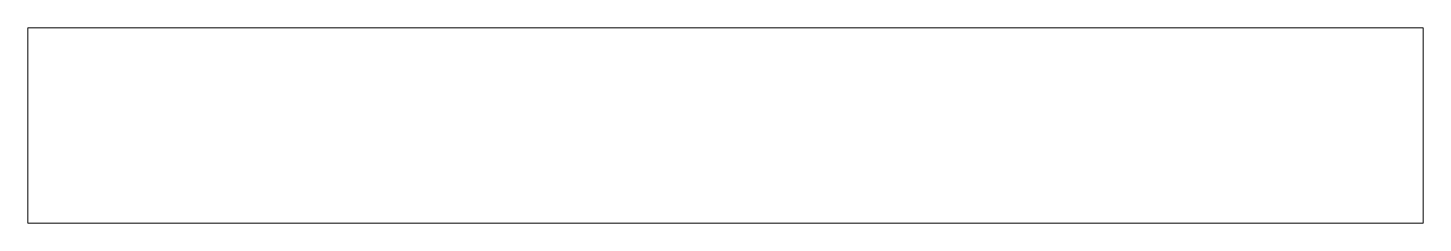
# Model space of a CAD drawing. Header units: inches. Extents: x -10.7 to 15.9, y -8.8 to -5.1.
import ezdxf

# ---------------------------------------------------------------- set-up
doc = ezdxf.new("R2010")
doc.units = ezdxf.units.IN
doc.header["$MEASUREMENT"] = 0
doc.layers.add('Layer 1', color=7, linetype='Continuous')

msp = doc.modelspace()

# ---------------------------------------------------------------- linework, layer by layer
at = {"layer": 'Layer 1', "color": 2, "lineweight": 18}
msp.add_lwpolyline([(-10.73, -8.828), (15.937, -8.828), (15.937, -5.106), (-10.73, -5.106), (-10.73, -8.828)], close=True, dxfattribs=at)

doc.saveas('drawing.dxf')
